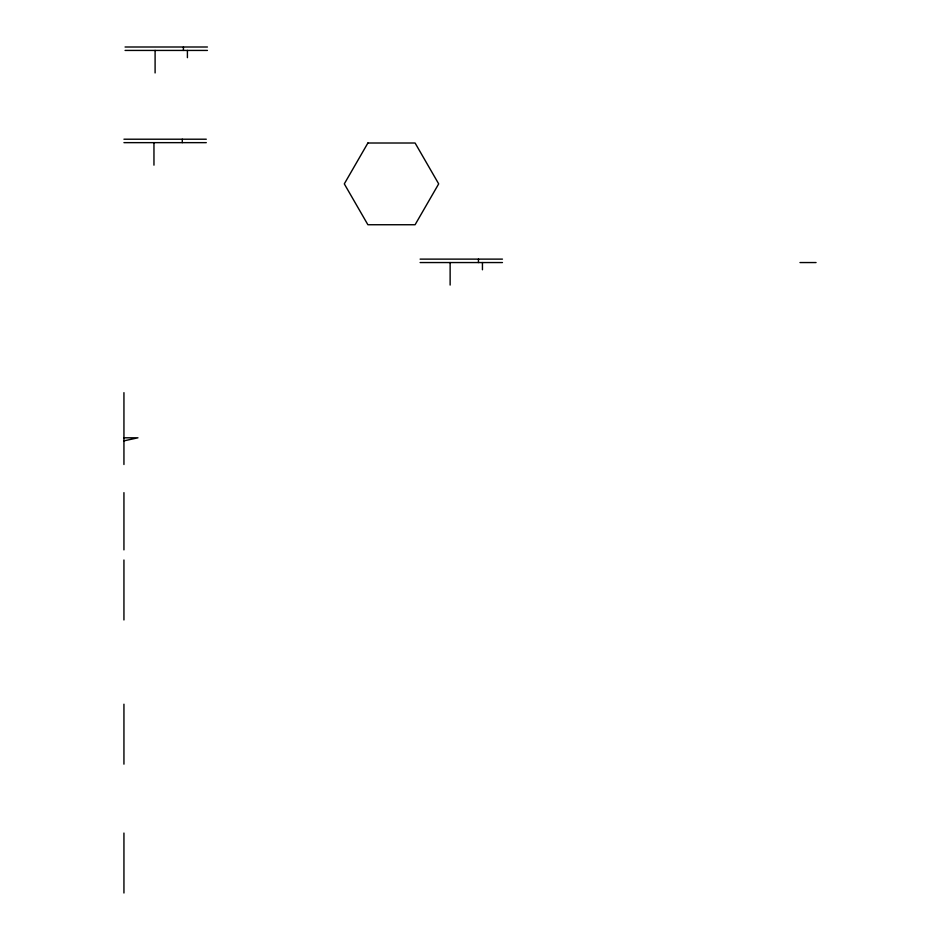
<?xml version="1.0" encoding="UTF-8"?>
<svg xmlns="http://www.w3.org/2000/svg" width="940" height="940" viewBox="0 0 940 940"><rect width="100%" height="100%" fill="white"/><g stroke="black" fill="none" stroke-linecap="round" stroke-linejoin="round"><path stroke-width="1.41" d="M123.939 440.86L137.957 437.805L123.939 437.805M125.067 47L207.423 47M125.067 50.431L207.423 50.431M123.939 139.214L206.295 139.214M123.939 142.645L206.295 142.645M420.11 259.123L502.454 259.123M420.11 262.554L502.454 262.554M799.987 262.554L816.061 262.554M482.443 262.554L482.443 269.78M478.448 259.123L478.448 262.554M450.131 262.554L450.131 285.067M187.412 50.431L187.412 57.657M183.417 47L183.417 50.431M182.29 139.214L182.29 142.645M155.1 50.431L155.1 72.944M153.96 142.645L153.96 165.158M123.939 392.662L123.939 464.501M123.939 492.654L123.939 549.877M123.939 560.005L123.939 619.954M123.939 704.201L123.939 764.15M123.939 833.052L123.939 893M367.893 143.009L344.298 183.876L367.893 224.742L415.092 224.742L438.686 183.876L415.092 143.009L367.893 143.009"/></g></svg>
